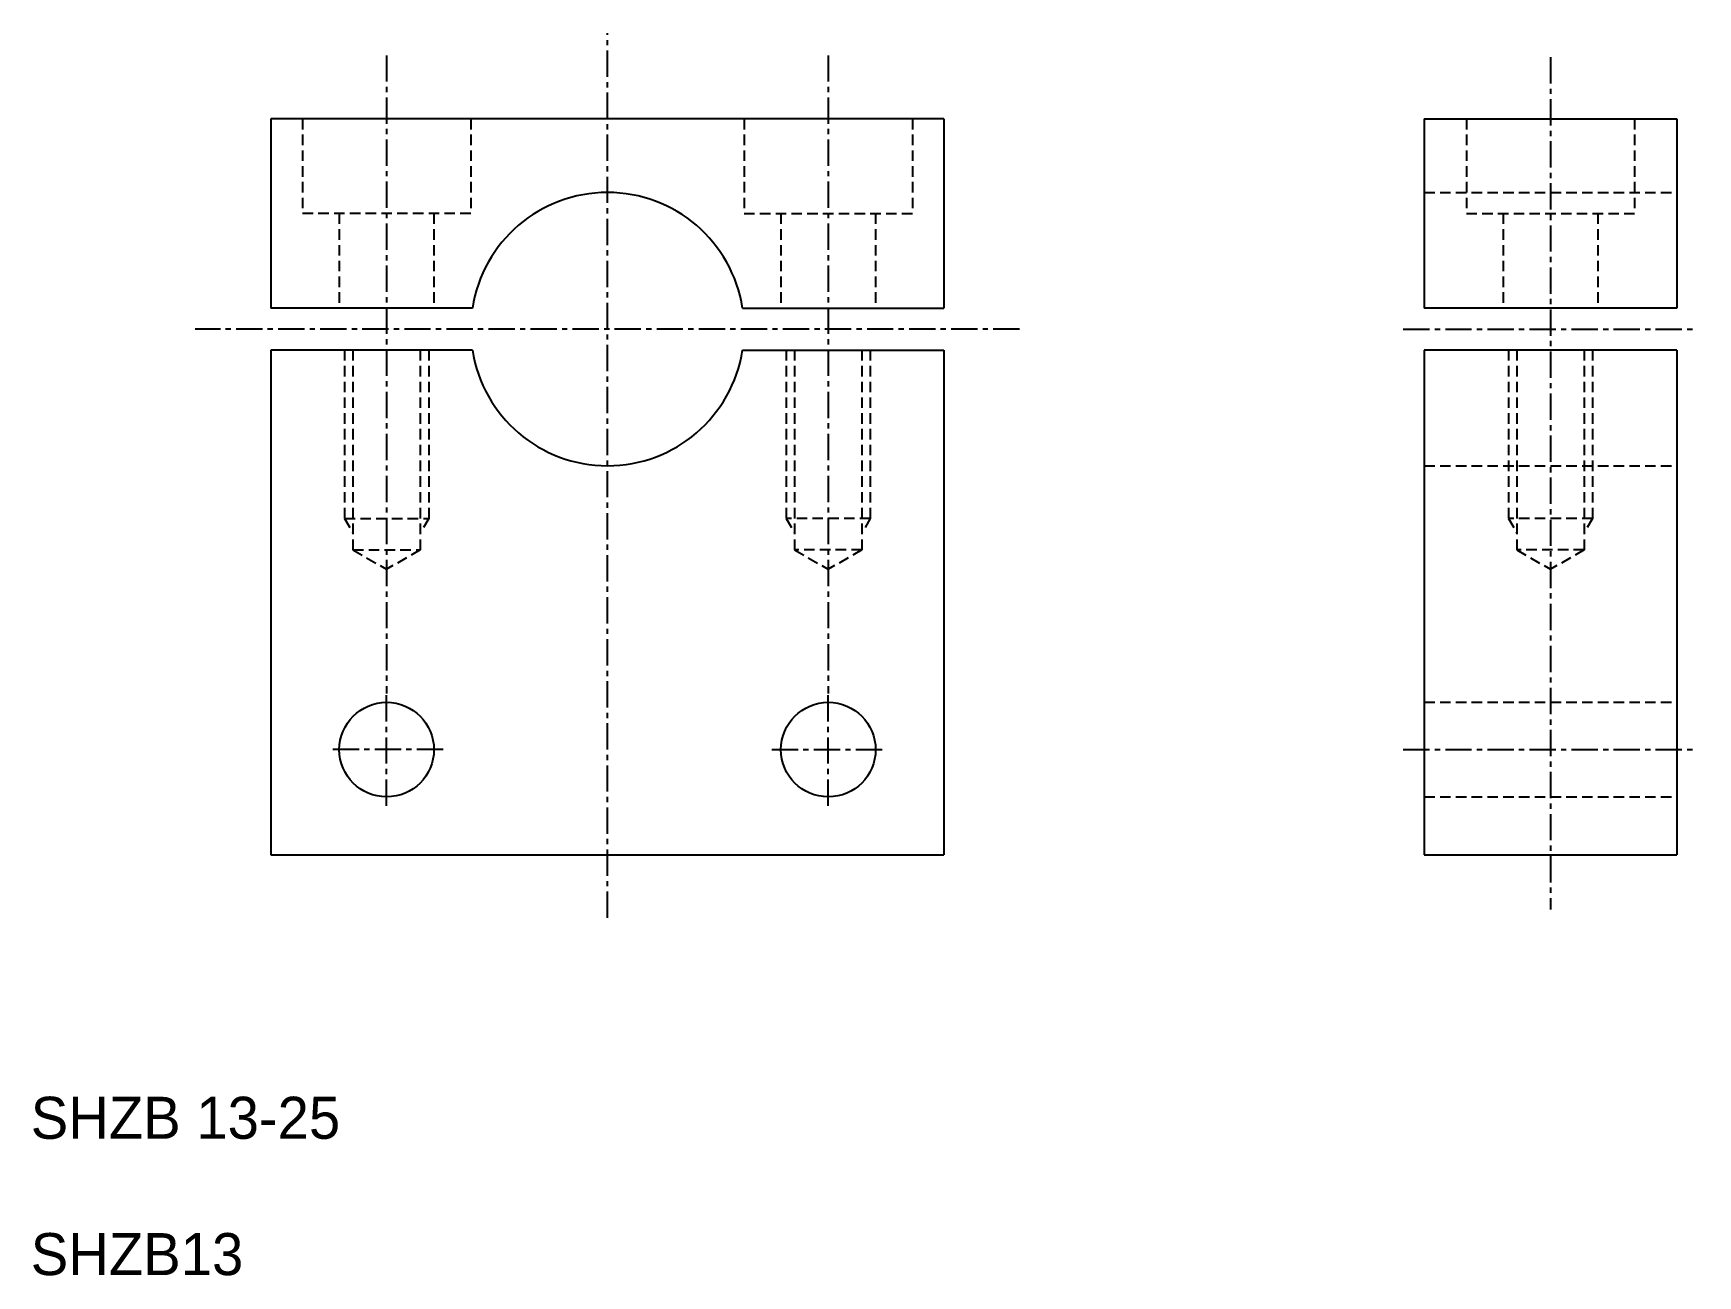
# Model space of a CAD drawing. Extents: x 118.1 to 197.2, y 48.6 to 107.7.
import ezdxf

# ---------------------------------------------------------------- set-up
doc = ezdxf.new("R2010")
doc.units = 0
doc.linetypes.add('CENTER', pattern=[2, 1.25, -0.25, 0.25, -0.25])
doc.linetypes.add('DASHED', pattern=[0.75, 0.5, -0.25])
doc.layers.get('0').update_dxf_attribs({"linetype": 'CONTINUOUS'})
doc.layers.add('CENTER', color=1, linetype='CENTER')

msp = doc.modelspace()

# ---------------------------------------------------------------- linework, layer by layer
at = {"color": 7, "linetype": 'CONTINUOUS'}
for p, q in [((161.399, 103.624), (129.399, 103.624)), ((129.399, 103.624), (129.399, 94.624)), ((161.399, 103.624), (161.399, 94.624)), ((184.243, 103.624), (196.243, 103.624)), ((184.243, 103.624), (184.243, 94.624)), ((196.243, 103.624), (196.243, 94.624)), ((138.977, 94.624), (129.399, 94.624)), ((151.822, 94.624), (161.399, 94.624)), ((196.243, 94.624), (184.243, 94.624)), ((129.399, 92.624), (129.399, 68.624)), ((138.977, 92.624), (129.399, 92.624)), ((151.822, 92.624), (161.399, 92.624)), ((161.399, 92.624), (161.399, 68.624)), ((196.243, 92.624), (184.243, 92.624)), ((184.243, 92.624), (184.243, 68.624)), ((196.243, 92.624), (196.243, 68.624)), ((129.399, 68.624), (161.399, 68.624)), ((184.243, 68.624), (196.243, 68.624))]:
    msp.add_line(p, q, dxfattribs=at)
at = {"color": 3, "linetype": 'DASHED'}
for p, q in [((130.899, 103.624), (130.899, 99.124)), ((138.899, 103.624), (138.899, 99.124)), ((151.899, 103.624), (151.899, 99.124)), ((159.899, 103.624), (159.899, 99.124)), ((186.243, 103.624), (186.243, 99.124)), ((194.243, 103.624), (194.243, 99.124)), ((184.243, 100.124), (196.243, 100.124)), ((138.899, 99.124), (130.899, 99.124)), ((132.649, 99.124), (132.649, 94.624)), ((137.149, 99.124), (137.149, 94.624)), ((151.899, 99.124), (159.899, 99.124)), ((153.649, 99.124), (153.649, 94.624)), ((158.149, 99.124), (158.149, 94.624)), ((186.243, 99.124), (194.243, 99.124)), ((187.993, 99.124), (187.993, 94.624)), ((192.493, 99.124), (192.493, 94.624)), ((132.899, 92.624), (132.899, 84.624)), ((133.299, 92.624), (133.299, 83.124)), ((136.499, 92.624), (136.499, 83.124)), ((136.899, 92.624), (136.899, 84.624)), ((153.899, 92.624), (153.899, 84.624)), ((154.299, 92.624), (154.299, 83.124)), ((157.499, 92.624), (157.499, 83.124)), ((157.899, 92.624), (157.899, 84.624)), ((188.243, 92.624), (188.243, 84.624)), ((188.643, 92.624), (188.643, 83.124)), ((191.843, 92.624), (191.843, 83.124)), ((192.243, 92.624), (192.243, 84.624)), ((184.243, 87.124), (196.243, 87.124)), ((132.899, 84.624), (136.899, 84.624)), ((132.899, 84.624), (133.299, 83.931)), ((136.899, 84.624), (136.499, 83.931)), ((153.899, 84.624), (154.299, 83.931)), ((157.899, 84.624), (153.899, 84.624)), ((157.899, 84.624), (157.499, 83.931)), ((192.243, 84.624), (188.243, 84.624)), ((188.243, 84.624), (188.643, 83.931)), ((192.243, 84.624), (191.843, 83.931)), ((133.299, 83.124), (136.499, 83.124)), ((133.299, 83.124), (134.899, 82.2)), ((136.499, 83.124), (134.899, 82.2)), ((157.499, 83.124), (154.299, 83.124)), ((154.299, 83.124), (155.899, 82.2)), ((157.499, 83.124), (155.899, 82.2)), ((191.843, 83.124), (188.643, 83.124)), ((188.643, 83.124), (190.243, 82.2)), ((191.843, 83.124), (190.243, 82.2)), ((184.243, 75.874), (196.243, 75.874)), ((184.243, 71.374), (196.243, 71.374))]:
    msp.add_line(p, q, dxfattribs=at)
at = {"color": 7, "linetype": 'CONTINUOUS'}
for centre in [(134.899, 73.624), (155.9, 73.624)]:
    msp.add_circle(centre, 2.25, dxfattribs=at)
for start, end in [(8.84988, 171.15012), (188.84988, 351.15012)]:
    msp.add_arc((145.399, 93.624), 6.5, start, end, dxfattribs=at)
at = {"layer": 'CENTER', "color": 1, "linetype": 'CENTER'}
for p, q in [((145.399, 65.624), (145.399, 107.695)), ((134.899, 106.644), (134.899, 76.291)), ((155.899, 106.644), (155.899, 76.291)), ((190.243, 106.559), (190.243, 66.012)), ((164.992, 93.624), (125.795, 93.624)), ((183.243, 93.624), (197.243, 93.624)), ((134.899, 70.957), (134.899, 76.291)), ((155.899, 70.957), (155.899, 76.291)), ((137.586, 73.624), (132.213, 73.624)), ((153.212, 73.624), (158.587, 73.624)), ((183.243, 73.624), (197.243, 73.624))]:
    msp.add_line(p, q, dxfattribs=at)

# ---------------------------------------------------------------- texts
at = {"color": 7, "linetype": 'CONTINUOUS'}
for s, p in [('SHZB 13-25', (117.976, 55.112)), ('SHZB13', (117.976, 48.628))]:
    msp.add_text(s, height=2, dxfattribs=at).set_placement(p)

doc.saveas('drawing.dxf')
